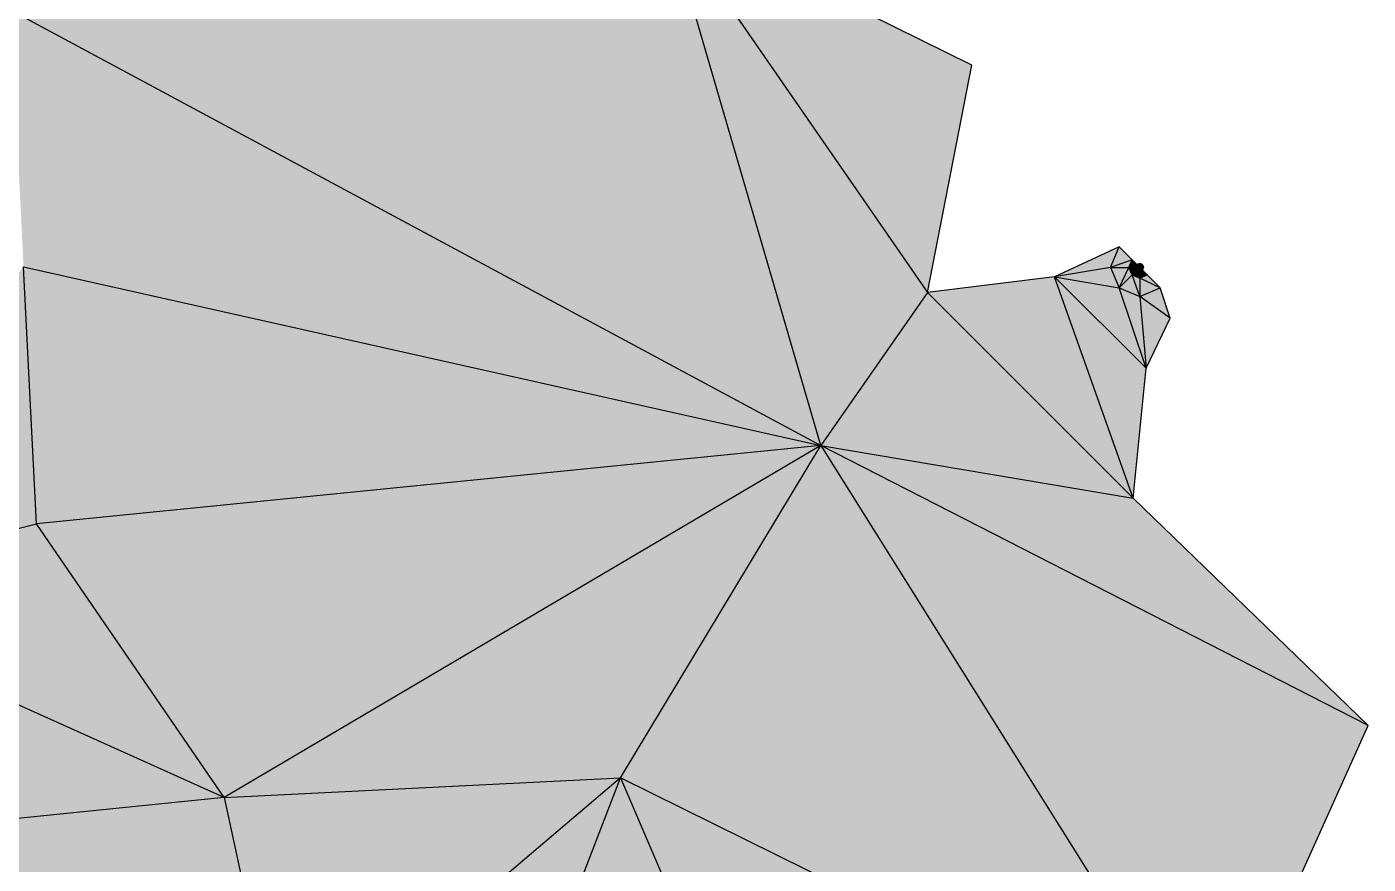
# Model space of a CAD drawing. Header units: inches. Extents: x 0 to 613718, y 0 to 269741.
# Drawn here: x 612874.8 to 613209.9, y 269225 to 269434.4 of the extents above; entities that cross this region are included whole.
import ezdxf

# ---------------------------------------------------------------- set-up
doc = ezdxf.new("R2010")
doc.units = ezdxf.units.IN
doc.header["$MEASUREMENT"] = 0

msp = doc.modelspace()

# ---------------------------------------------------------------- hatches: boundary and pattern name
for points in [[(613073.2, 269329.68), (613034.46, 269462.61), (612870.77, 269438.56), (613073.2, 269329.68)], [(613073.2, 269329.68), (613034.46, 269462.61), (612870.77, 269438.56), (613073.2, 269329.68)], [(613110.86, 269424.78), (613034.46, 269462.61), (613099.85, 269367.91), (613110.86, 269424.78)], [(613099.85, 269367.91), (613034.46, 269462.61), (613073.2, 269329.68), (613099.85, 269367.91)], [(613110.86, 269424.78), (613034.46, 269462.61), (613099.85, 269367.91), (613110.86, 269424.78)], [(613099.85, 269367.91), (613034.46, 269462.61), (613073.2, 269329.68), (613099.85, 269367.91)], [(613073.2, 269329.68), (612870.77, 269438.56), (612873.96, 269374.32), (613073.2, 269329.68)], [(613073.2, 269329.68), (612870.77, 269438.56), (612873.96, 269374.32), (613073.2, 269329.68)], [(613147.67, 269379.39), (613131.57, 269371.85), (613145.54, 269374.23), (613147.67, 269379.39)], [(613147.67, 269379.39), (613131.57, 269371.85), (613145.54, 269374.23), (613147.67, 269379.39)], [(613150.92, 269376.14), (613147.67, 269379.39), (613145.54, 269374.23), (613150.92, 269376.14)], [(613150.92, 269376.14), (613147.67, 269379.39), (613145.54, 269374.23), (613150.92, 269376.14)], [(612877.15, 269310.08), (612873.96, 269374.32), (612809.84, 269293.09), (612877.15, 269310.08)], [(612877.15, 269310.08), (612873.96, 269374.32), (612809.84, 269293.09), (612877.15, 269310.08)], [(613073.2, 269329.68), (612873.96, 269374.32), (612877.15, 269310.08), (613073.2, 269329.68)], [(613073.2, 269329.68), (612873.96, 269374.32), (612877.15, 269310.08), (613073.2, 269329.68)], [(613147.67, 269369.08), (613145.54, 269374.23), (613131.57, 269371.85), (613147.67, 269369.08)], [(613147.67, 269369.08), (613145.54, 269374.23), (613131.57, 269371.85), (613147.67, 269369.08)], [(613150.92, 269376.14), (613145.54, 269374.23), (613150.13, 269374.23), (613150.92, 269376.14)], [(613150.92, 269376.14), (613145.54, 269374.23), (613150.13, 269374.23), (613150.92, 269376.14)], [(613150.13, 269374.23), (613145.54, 269374.23), (613147.67, 269369.08), (613150.13, 269374.23)], [(613150.13, 269374.23), (613145.54, 269374.23), (613147.67, 269369.08), (613150.13, 269374.23)], [(613150.92, 269372.33), (613150.13, 269374.23), (613147.67, 269369.08), (613150.92, 269372.33)], [(613150.92, 269372.33), (613150.13, 269374.23), (613147.67, 269369.08), (613150.92, 269372.33)], [(613152.12, 269374.94), (613150.92, 269376.14), (613150.13, 269374.23), (613152.12, 269374.94)], [(613152.12, 269374.94), (613150.92, 269376.14), (613150.13, 269374.23), (613152.12, 269374.94)], [(613152.12, 269374.94), (613150.13, 269374.23), (613151.83, 269374.23), (613152.12, 269374.94)], [(613152.12, 269374.94), (613150.13, 269374.23), (613151.83, 269374.23), (613152.12, 269374.94)], [(613151.83, 269374.23), (613150.13, 269374.23), (613150.92, 269372.33), (613151.83, 269374.23)], [(613151.83, 269374.23), (613150.13, 269374.23), (613150.92, 269372.33), (613151.83, 269374.23)], [(613152.12, 269373.53), (613151.83, 269374.23), (613150.92, 269372.33), (613152.12, 269373.53)], [(613152.12, 269373.53), (613151.83, 269374.23), (613150.92, 269372.33), (613152.12, 269373.53)], [(613152.83, 269371.53), (613152.12, 269373.53), (613150.92, 269372.33), (613152.83, 269371.53)], [(613152.83, 269371.53), (613152.12, 269373.53), (613150.92, 269372.33), (613152.83, 269371.53)], [(613152.83, 269374.23), (613152.12, 269374.94), (613151.83, 269374.23), (613152.83, 269374.23)], [(613152.83, 269374.23), (613152.12, 269374.94), (613151.83, 269374.23), (613152.83, 269374.23)], [(613152.83, 269374.23), (613151.83, 269374.23), (613152.12, 269373.53), (613152.83, 269374.23)], [(613152.83, 269374.23), (613151.83, 269374.23), (613152.12, 269373.53), (613152.83, 269374.23)], [(613152.83, 269375.23), (613152.12, 269374.94), (613152.83, 269374.23), (613152.83, 269375.23)], [(613152.83, 269375.23), (613152.12, 269374.94), (613152.83, 269374.23), (613152.83, 269375.23)], [(613152.83, 269374.23), (613152.12, 269373.53), (613152.83, 269373.23), (613152.83, 269374.23)], [(613152.83, 269374.23), (613152.12, 269373.53), (613152.83, 269373.23), (613152.83, 269374.23)], [(613152.83, 269373.23), (613152.12, 269373.53), (613152.83, 269371.53), (613152.83, 269373.23)], [(613152.83, 269373.23), (613152.12, 269373.53), (613152.83, 269371.53), (613152.83, 269373.23)], [(613153.53, 269374.94), (613152.83, 269375.23), (613152.83, 269374.23), (613153.53, 269374.94)], [(613153.53, 269374.94), (613152.83, 269375.23), (613152.83, 269374.23), (613153.53, 269374.94)], [(613153.83, 269374.23), (613153.53, 269374.94), (613152.83, 269374.23), (613153.83, 269374.23)], [(613153.83, 269374.23), (613153.53, 269374.94), (613152.83, 269374.23), (613153.83, 269374.23)], [(613153.53, 269373.53), (613152.83, 269374.23), (613152.83, 269373.23), (613153.53, 269373.53)], [(613153.83, 269374.23), (613152.83, 269374.23), (613153.53, 269373.53), (613153.83, 269374.23)], [(613153.53, 269373.53), (613152.83, 269374.23), (613152.83, 269373.23), (613153.53, 269373.53)], [(613153.83, 269374.23), (613152.83, 269374.23), (613153.53, 269373.53), (613153.83, 269374.23)], [(613154.73, 269372.33), (613153.53, 269373.53), (613152.83, 269373.23), (613154.73, 269372.33)], [(613154.73, 269372.33), (613153.53, 269373.53), (613152.83, 269373.23), (613154.73, 269372.33)], [(613151.22, 269316.55), (613131.57, 269371.85), (613099.85, 269367.91), (613151.22, 269316.55)], [(613151.22, 269316.55), (613131.57, 269371.85), (613099.85, 269367.91), (613151.22, 269316.55)], [(613154.43, 269349), (613131.57, 269371.85), (613151.22, 269316.55), (613154.43, 269349)], [(613154.43, 269349), (613147.67, 269369.08), (613131.57, 269371.85), (613154.43, 269349)], [(613154.43, 269349), (613131.57, 269371.85), (613151.22, 269316.55), (613154.43, 269349)], [(613154.43, 269349), (613147.67, 269369.08), (613131.57, 269371.85), (613154.43, 269349)], [(613152.83, 269366.95), (613150.92, 269372.33), (613147.67, 269369.08), (613152.83, 269366.95)], [(613152.83, 269366.95), (613150.92, 269372.33), (613147.67, 269369.08), (613152.83, 269366.95)], [(613152.83, 269371.53), (613150.92, 269372.33), (613152.83, 269366.95), (613152.83, 269371.53)], [(613152.83, 269371.53), (613150.92, 269372.33), (613152.83, 269366.95), (613152.83, 269371.53)], [(613154.73, 269372.33), (613152.83, 269373.23), (613152.83, 269371.53), (613154.73, 269372.33)], [(613154.73, 269372.33), (613152.83, 269373.23), (613152.83, 269371.53), (613154.73, 269372.33)], [(613157.98, 269369.08), (613154.73, 269372.33), (613152.83, 269371.53), (613157.98, 269369.08)], [(613157.98, 269369.08), (613154.73, 269372.33), (613152.83, 269371.53), (613157.98, 269369.08)], [(613157.98, 269369.08), (613152.83, 269371.53), (613152.83, 269366.95), (613157.98, 269369.08)], [(613157.98, 269369.08), (613152.83, 269371.53), (613152.83, 269366.95), (613157.98, 269369.08)], [(613151.22, 269316.55), (613099.85, 269367.91), (613073.2, 269329.68), (613151.22, 269316.55)], [(613151.22, 269316.55), (613099.85, 269367.91), (613073.2, 269329.68), (613151.22, 269316.55)], [(613154.43, 269349), (613152.83, 269366.95), (613147.67, 269369.08), (613154.43, 269349)], [(613154.43, 269349), (613152.83, 269366.95), (613147.67, 269369.08), (613154.43, 269349)], [(613160.43, 269361.55), (613157.98, 269369.08), (613152.83, 269366.95), (613160.43, 269361.55)], [(613160.43, 269361.55), (613157.98, 269369.08), (613152.83, 269366.95), (613160.43, 269361.55)], [(613160.43, 269361.55), (613152.83, 269366.95), (613154.43, 269349), (613160.43, 269361.55)], [(613160.43, 269361.55), (613152.83, 269366.95), (613154.43, 269349), (613160.43, 269361.55)], [(613073.2, 269329.68), (612877.15, 269310.08), (612924.11, 269241.71), (613073.2, 269329.68)], [(613073.2, 269329.68), (612877.15, 269310.08), (612924.11, 269241.71), (613073.2, 269329.68)], [(613073.2, 269329.68), (612924.11, 269241.71), (613023.13, 269246.61), (613073.2, 269329.68)], [(613073.2, 269329.68), (612924.11, 269241.71), (613023.13, 269246.61), (613073.2, 269329.68)], [(613171.08, 269173.34), (613073.2, 269329.68), (613023.13, 269246.61), (613171.08, 269173.34)], [(613171.08, 269173.34), (613073.2, 269329.68), (613023.13, 269246.61), (613171.08, 269173.34)], [(613209.92, 269259.68), (613073.2, 269329.68), (613171.08, 269173.34), (613209.92, 269259.68)], [(613209.92, 269259.68), (613151.22, 269316.55), (613073.2, 269329.68), (613209.92, 269259.68)], [(613209.92, 269259.68), (613073.2, 269329.68), (613171.08, 269173.34), (613209.92, 269259.68)], [(613209.92, 269259.68), (613151.22, 269316.55), (613073.2, 269329.68), (613209.92, 269259.68)], [(612924.11, 269241.71), (612877.15, 269310.08), (612809.84, 269293.09), (612924.11, 269241.71)], [(612924.11, 269241.71), (612877.15, 269310.08), (612809.84, 269293.09), (612924.11, 269241.71)], [(612924.11, 269241.71), (612809.84, 269293.09), (612840.46, 269233.21), (612924.11, 269241.71)], [(612924.11, 269241.71), (612809.84, 269293.09), (612840.46, 269233.21), (612924.11, 269241.71)], [(613023.13, 269246.61), (612924.11, 269241.71), (612938.53, 269174.67), (613023.13, 269246.61)], [(613023.13, 269246.61), (612924.11, 269241.71), (612938.53, 269174.67), (613023.13, 269246.61)], [(613023.13, 269246.61), (612938.53, 269174.67), (612981.08, 269137.44), (613023.13, 269246.61)], [(613023.13, 269246.61), (612938.53, 269174.67), (612981.08, 269137.44), (613023.13, 269246.61)], [(613062.98, 269153.39), (613023.13, 269246.61), (612981.08, 269137.44), (613062.98, 269153.39)], [(613062.98, 269153.39), (613023.13, 269246.61), (612981.08, 269137.44), (613062.98, 269153.39)], [(613171.08, 269173.34), (613023.13, 269246.61), (613062.98, 269153.39), (613171.08, 269173.34)], [(613171.08, 269173.34), (613023.13, 269246.61), (613062.98, 269153.39), (613171.08, 269173.34)], [(612938.53, 269174.67), (612924.11, 269241.71), (612840.46, 269233.21), (612938.53, 269174.67)], [(612938.53, 269174.67), (612924.11, 269241.71), (612840.46, 269233.21), (612938.53, 269174.67)]]:
    msp.add_hatch(color=256).paths.add_polyline_path(points, flags=0)

# ---------------------------------------------------------------- linework, layer by layer
for points, elevation in [([(613145.54, 269374.23), (613147.67, 269369.08)], 250.85), ([(613145.54, 269374.23), (613147.67, 269369.08)], 250.85), ([(613151.83, 269374.23), (613152.12, 269374.94)], 250.94), ([(613151.83, 269374.23), (613152.12, 269374.94)], 250.94), ([(613152.12, 269373.53), (613151.83, 269374.23)], 250.94), ([(613152.12, 269373.53), (613151.83, 269374.23)], 250.94), ([(613152.83, 269375.23), (613152.12, 269374.94)], 250.94), ([(613152.83, 269375.23), (613152.12, 269374.94)], 250.94), ([(613152.12, 269373.53), (613152.83, 269373.23)], 250.94), ([(613152.12, 269373.53), (613152.83, 269373.23)], 250.94), ([(613153.53, 269374.94), (613152.83, 269375.23)], 250.94), ([(613153.53, 269374.94), (613152.83, 269375.23)], 250.94), ([(613152.83, 269373.23), (613153.53, 269373.53)], 250.94), ([(613152.83, 269373.23), (613153.53, 269373.53)], 250.94), ([(613153.83, 269374.23), (613153.53, 269374.94)], 250.94), ([(613153.83, 269374.23), (613153.53, 269374.94)], 250.94), ([(613153.53, 269373.53), (613153.83, 269374.23)], 250.94), ([(613153.53, 269373.53), (613153.83, 269374.23)], 250.94)]:
    msp.add_lwpolyline(points, dxfattribs=dict(elevation=elevation))
for points in [[(613110.86, 269424.78, 250.64), (613034.46, 269462.61, 250.18)], [(613034.46, 269462.61, 250.18), (613099.85, 269367.91, 250.62)], [(613073.2, 269329.68, 250.51), (613034.46, 269462.61, 250.18)], [(613110.86, 269424.78, 250.64), (613034.46, 269462.61, 250.18)], [(613034.46, 269462.61, 250.18), (613099.85, 269367.91, 250.62)], [(613073.2, 269329.68, 250.51), (613034.46, 269462.61, 250.18)], [(612870.77, 269438.56, 249.58), (613073.2, 269329.68, 250.51)], [(612870.77, 269438.56, 249.58), (613073.2, 269329.68, 250.51)], [(613099.85, 269367.91, 250.62), (613110.86, 269424.78, 250.64)], [(613099.85, 269367.91, 250.62), (613110.86, 269424.78, 250.64)], [(613147.67, 269379.39, 250.86), (613131.57, 269371.85, 250.76)], [(613147.67, 269379.39, 250.86), (613131.57, 269371.85, 250.76)], [(613145.54, 269374.23, 250.85), (613147.67, 269379.39, 250.86)], [(613145.54, 269374.23, 250.85), (613147.67, 269379.39, 250.86)], [(613150.92, 269376.14, 250.9), (613147.67, 269379.39, 250.86)], [(613150.92, 269376.14, 250.9), (613147.67, 269379.39, 250.86)], [(612877.15, 269310.08, 249.77), (612873.96, 269374.32, 249.69)], [(612873.96, 269374.32, 249.69), (613073.2, 269329.68, 250.51)], [(612877.15, 269310.08, 249.77), (612873.96, 269374.32, 249.69)], [(612873.96, 269374.32, 249.69), (613073.2, 269329.68, 250.51)], [(613145.54, 269374.23, 250.85), (613131.57, 269371.85, 250.76)], [(613145.54, 269374.23, 250.85), (613131.57, 269371.85, 250.76)], [(613150.92, 269376.14, 250.9), (613145.54, 269374.23, 250.85)], [(613150.92, 269376.14, 250.9), (613145.54, 269374.23, 250.85)], [(613145.54, 269374.23, 250.85), (613150.13, 269374.23, 250.9)], [(613145.54, 269374.23, 250.85), (613150.13, 269374.23, 250.9)], [(613147.67, 269369.08, 250.85), (613150.13, 269374.23, 250.9)], [(613147.67, 269369.08, 250.85), (613150.13, 269374.23, 250.9)], [(613150.13, 269374.23, 250.9), (613150.92, 269376.14, 250.9)], [(613150.13, 269374.23, 250.9), (613150.92, 269376.14, 250.9)], [(613150.13, 269374.23, 250.9), (613152.12, 269374.94, 250.94)], [(613150.13, 269374.23, 250.9), (613152.12, 269374.94, 250.94)], [(613150.92, 269372.33, 250.9), (613150.13, 269374.23, 250.9)], [(613151.83, 269374.23, 250.94), (613150.13, 269374.23, 250.9)], [(613150.92, 269372.33, 250.9), (613150.13, 269374.23, 250.9)], [(613151.83, 269374.23, 250.94), (613150.13, 269374.23, 250.9)], [(613152.12, 269374.94, 250.94), (613150.92, 269376.14, 250.9)], [(613152.12, 269374.94, 250.94), (613150.92, 269376.14, 250.9)], [(613151.83, 269374.23, 250.94), (613150.92, 269372.33, 250.9)], [(613151.83, 269374.23, 250.94), (613150.92, 269372.33, 250.9)], [(613150.92, 269372.33, 250.9), (613152.12, 269373.53, 250.94)], [(613150.92, 269372.33, 250.9), (613152.12, 269373.53, 250.94)], [(613152.83, 269374.23, 250.95), (613151.83, 269374.23, 250.94)], [(613152.83, 269374.23, 250.95), (613151.83, 269374.23, 250.94)], [(613152.12, 269374.94, 250.94), (613152.83, 269374.23, 250.95)], [(613152.12, 269374.94, 250.94), (613152.83, 269374.23, 250.95)], [(613152.12, 269373.53, 250.94), (613152.83, 269374.23, 250.95)], [(613152.12, 269373.53, 250.94), (613152.83, 269374.23, 250.95)], [(613152.12, 269373.53, 250.94), (613152.83, 269371.53, 250.91)], [(613152.12, 269373.53, 250.94), (613152.83, 269371.53, 250.91)], [(613152.83, 269374.23, 250.95), (613152.83, 269375.23, 250.94)], [(613152.83, 269374.23, 250.95), (613152.83, 269375.23, 250.94)], [(613153.53, 269374.94, 250.94), (613152.83, 269374.23, 250.95)], [(613153.53, 269374.94, 250.94), (613152.83, 269374.23, 250.95)], [(613152.83, 269373.23, 250.94), (613152.83, 269374.23, 250.95)], [(613153.53, 269373.53, 250.94), (613152.83, 269374.23, 250.95)], [(613153.83, 269374.23, 250.94), (613152.83, 269374.23, 250.95)], [(613152.83, 269373.23, 250.94), (613152.83, 269374.23, 250.95)], [(613153.53, 269373.53, 250.94), (613152.83, 269374.23, 250.95)], [(613153.83, 269374.23, 250.94), (613152.83, 269374.23, 250.95)], [(613154.73, 269372.33, 250.91), (613153.53, 269373.53, 250.94)], [(613154.73, 269372.33, 250.91), (613153.53, 269373.53, 250.94)], [(613131.57, 269371.85, 250.76), (613099.85, 269367.91, 250.62)], [(613131.57, 269371.85, 250.76), (613099.85, 269367.91, 250.62)], [(613151.22, 269316.55, 250.79), (613131.57, 269371.85, 250.76)], [(613154.43, 269349, 250.84), (613131.57, 269371.85, 250.76)], [(613131.57, 269371.85, 250.76), (613147.67, 269369.08, 250.85)], [(613151.22, 269316.55, 250.79), (613131.57, 269371.85, 250.76)], [(613154.43, 269349, 250.84), (613131.57, 269371.85, 250.76)], [(613131.57, 269371.85, 250.76), (613147.67, 269369.08, 250.85)], [(613150.92, 269372.33, 250.9), (613147.67, 269369.08, 250.85)], [(613150.92, 269372.33, 250.9), (613147.67, 269369.08, 250.85)], [(613152.83, 269366.95, 250.87), (613150.92, 269372.33, 250.9)], [(613150.92, 269372.33, 250.9), (613152.83, 269371.53, 250.91)], [(613152.83, 269366.95, 250.87), (613150.92, 269372.33, 250.9)], [(613150.92, 269372.33, 250.9), (613152.83, 269371.53, 250.91)], [(613152.83, 269371.53, 250.91), (613152.83, 269373.23, 250.94)], [(613154.73, 269372.33, 250.91), (613152.83, 269373.23, 250.94)], [(613152.83, 269371.53, 250.91), (613152.83, 269373.23, 250.94)], [(613154.73, 269372.33, 250.91), (613152.83, 269373.23, 250.94)], [(613152.83, 269371.53, 250.91), (613154.73, 269372.33, 250.91)], [(613152.83, 269371.53, 250.91), (613154.73, 269372.33, 250.91)], [(613152.83, 269371.53, 250.91), (613152.83, 269366.95, 250.87)], [(613157.98, 269369.08, 250.89), (613152.83, 269371.53, 250.91)], [(613152.83, 269371.53, 250.91), (613152.83, 269366.95, 250.87)], [(613157.98, 269369.08, 250.89), (613152.83, 269371.53, 250.91)], [(613157.98, 269369.08, 250.89), (613154.73, 269372.33, 250.91)], [(613157.98, 269369.08, 250.89), (613154.73, 269372.33, 250.91)], [(613099.85, 269367.91, 250.62), (613073.2, 269329.68, 250.51)], [(613099.85, 269367.91, 250.62), (613073.2, 269329.68, 250.51)], [(613099.85, 269367.91, 250.62), (613151.22, 269316.55, 250.79)], [(613099.85, 269367.91, 250.62), (613151.22, 269316.55, 250.79)], [(613147.67, 269369.08, 250.85), (613152.83, 269366.95, 250.87)], [(613154.43, 269349, 250.84), (613147.67, 269369.08, 250.85)], [(613147.67, 269369.08, 250.85), (613152.83, 269366.95, 250.87)], [(613154.43, 269349, 250.84), (613147.67, 269369.08, 250.85)], [(613152.83, 269366.95, 250.87), (613157.98, 269369.08, 250.89)], [(613152.83, 269366.95, 250.87), (613157.98, 269369.08, 250.89)], [(613152.83, 269366.95, 250.87), (613154.43, 269349, 250.84)], [(613160.43, 269361.55, 250.88), (613152.83, 269366.95, 250.87)], [(613152.83, 269366.95, 250.87), (613154.43, 269349, 250.84)], [(613160.43, 269361.55, 250.88), (613152.83, 269366.95, 250.87)], [(613160.43, 269361.55, 250.88), (613157.98, 269369.08, 250.89)], [(613160.43, 269361.55, 250.88), (613157.98, 269369.08, 250.89)], [(613154.43, 269349, 250.84), (613160.43, 269361.55, 250.88)], [(613154.43, 269349, 250.84), (613160.43, 269361.55, 250.88)], [(613151.22, 269316.55, 250.79), (613154.43, 269349, 250.84)], [(613151.22, 269316.55, 250.79), (613154.43, 269349, 250.84)], [(613073.2, 269329.68, 250.51), (612877.15, 269310.08, 249.77)], [(613073.2, 269329.68, 250.51), (612877.15, 269310.08, 249.77)], [(613073.2, 269329.68, 250.51), (612924.11, 269241.71, 249.99)], [(613073.2, 269329.68, 250.51), (612924.11, 269241.71, 249.99)], [(613023.13, 269246.61, 250.32), (613073.2, 269329.68, 250.51)], [(613023.13, 269246.61, 250.32), (613073.2, 269329.68, 250.51)], [(613073.2, 269329.68, 250.51), (613151.22, 269316.55, 250.79)], [(613073.2, 269329.68, 250.51), (613171.08, 269173.34, 250.74)], [(613209.92, 269259.68, 250.91), (613073.2, 269329.68, 250.51)], [(613073.2, 269329.68, 250.51), (613151.22, 269316.55, 250.79)], [(613073.2, 269329.68, 250.51), (613171.08, 269173.34, 250.74)], [(613209.92, 269259.68, 250.91), (613073.2, 269329.68, 250.51)], [(613209.92, 269259.68, 250.91), (613151.22, 269316.55, 250.79)], [(613209.92, 269259.68, 250.91), (613151.22, 269316.55, 250.79)], [(612809.84, 269293.09, 249.57), (612877.15, 269310.08, 249.77)], [(612809.84, 269293.09, 249.57), (612877.15, 269310.08, 249.77)], [(612924.11, 269241.71, 249.99), (612877.15, 269310.08, 249.77)], [(612924.11, 269241.71, 249.99), (612877.15, 269310.08, 249.77)], [(612924.11, 269241.71, 249.99), (612809.84, 269293.09, 249.57)], [(612924.11, 269241.71, 249.99), (612809.84, 269293.09, 249.57)], [(613171.08, 269173.34, 250.74), (613209.92, 269259.68, 250.91)], [(613171.08, 269173.34, 250.74), (613209.92, 269259.68, 250.91)], [(612924.11, 269241.71, 249.99), (613023.13, 269246.61, 250.32)], [(612924.11, 269241.71, 249.99), (613023.13, 269246.61, 250.32)], [(613023.13, 269246.61, 250.32), (612938.53, 269174.67, 250.05)], [(613023.13, 269246.61, 250.32), (612938.53, 269174.67, 250.05)], [(612981.08, 269137.44, 250.17), (613023.13, 269246.61, 250.32)], [(612981.08, 269137.44, 250.17), (613023.13, 269246.61, 250.32)], [(613171.08, 269173.34, 250.74), (613023.13, 269246.61, 250.32)], [(613023.13, 269246.61, 250.32), (613062.98, 269153.39, 250.42)], [(613171.08, 269173.34, 250.74), (613023.13, 269246.61, 250.32)], [(613023.13, 269246.61, 250.32), (613062.98, 269153.39, 250.42)], [(612924.11, 269241.71, 249.99), (612840.46, 269233.21, 249.7)], [(612924.11, 269241.71, 249.99), (612840.46, 269233.21, 249.7)], [(612924.11, 269241.71, 249.99), (612938.53, 269174.67, 250.05)], [(612924.11, 269241.71, 249.99), (612938.53, 269174.67, 250.05)]]:
    msp.add_polyline3d(points)

doc.saveas('drawing.dxf')
